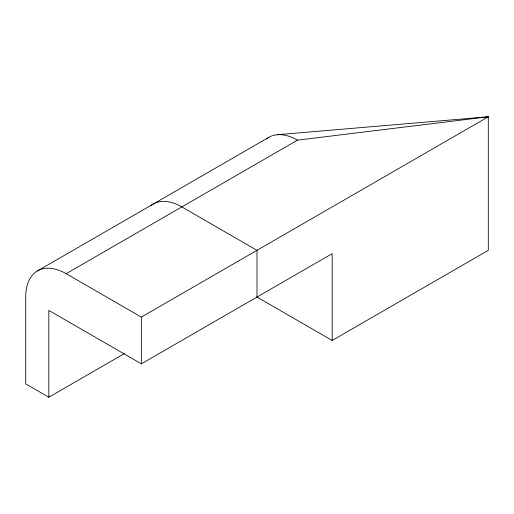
<?xml version="1.0" encoding="UTF-8"?>
<svg xmlns="http://www.w3.org/2000/svg" width="514" height="514" viewBox="0 0 514 514"><rect width="100%" height="100%" fill="white"/><g stroke="black" fill="none" stroke-linecap="round" stroke-linejoin="round"><path stroke-width="0.77" d="M37.554 270.859L268.854 137.315M124.317 353.638L48.83 397.219L25.7 383.862L25.7 297.06A57.247 33.05 60 0 1 66.177 273.692L297.477 140.149L488.3 116.781L488.3 250.324L332.172 340.461L256.916 297.015M66.177 273.692L141.35 317.093L488.3 116.781L277.239 134.726M48.83 397.219L48.83 310.417L141.35 363.828L332.172 253.659L332.172 340.461M485.152 117.417L488.3 116.781M257 297.06L257 250.324L181.827 206.924A57.247 33.05 60 0 0 150.82 205.716M141.35 317.093L141.35 363.828M266.47 138.947A57.247 33.05 60 0 1 297.477 140.149"/></g></svg>
